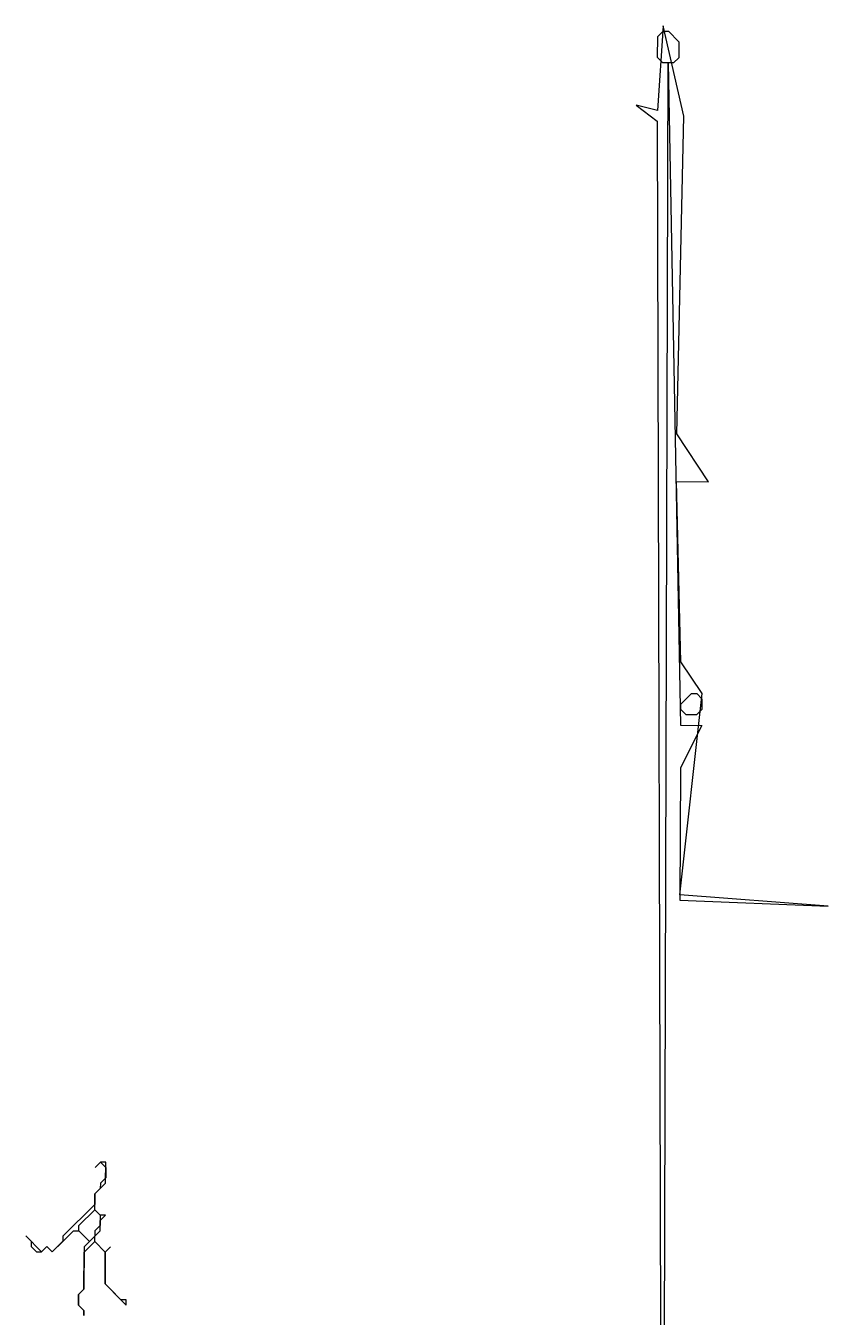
# Model space of a CAD drawing. Header units: inches. Extents: x 0 to 116, y 2 to 63.
# Drawn here: x 47.77 to 56.91, y 19.6 to 34.32 of the extents above; entities that cross this region are included whole.
import ezdxf

# ---------------------------------------------------------------- set-up
doc = ezdxf.new("R2010")
doc.units = ezdxf.units.IN

msp = doc.modelspace()

# ---------------------------------------------------------------- linework, layer by layer
msp.add_lwpolyline([(55.02032, 8.77319), (55.09148, 33.89956), (55.23315, 26.34872), (55.47474, 26.34745), (55.23062, 25.86552), (55.22271, 24.35554), (56.91357, 24.28629), (55.22303, 24.41594), (55.47664, 26.70985), (55.23694, 27.07351), (55.1873, 29.1274), (55.54969, 29.1255), (55.19014, 29.67099), (55.26952, 33.29462), (55.0333, 34.32267), (54.96784, 33.3566), (54.72656, 33.41827), (54.9672, 33.2358), (55.00894, 18.13538)])
msp.add_lwpolyline([(55.02032, 8.77319), (55.09148, 33.89956), (55.23315, 26.34872), (55.47474, 26.34745), (55.23062, 25.86552), (55.22271, 24.35554), (56.91357, 24.28629), (55.22303, 24.41594), (55.47664, 26.70985), (55.23694, 27.07351), (55.1873, 29.1274), (55.54969, 29.1255), (55.19014, 29.67099), (55.26952, 33.29462), (55.0333, 34.32267), (54.96784, 33.3566), (54.72656, 33.41827), (54.9672, 33.2358), (55.00894, 18.13538)])
for points in [[(55.03298, 34.26227), (55.09338, 34.26196), (55.21354, 34.14053), (55.2126, 33.95933), (55.15188, 33.89925), (55.03108, 33.89988), (54.971, 33.96059), (54.97226, 34.20219)], [(55.35584, 26.71048), (55.41624, 26.71016), (55.47632, 26.64945), (55.47569, 26.52865), (55.41498, 26.46857), (55.29418, 26.4692), (55.2341, 26.52991), (55.23441, 26.59031)], [(48.68379, 21.36974), (48.62339, 21.37006), (48.56267, 21.30997), (48.62339, 21.37006), (48.68347, 21.30934), (48.68284, 21.18854), (48.62212, 21.12846), (48.62181, 21.06806), (48.56109, 21.00798), (48.56046, 20.88718), (48.19617, 20.52668), (48.19585, 20.46628), (48.07442, 20.34612), (48.01434, 20.40683), (47.95362, 20.34675), (47.77337, 20.5289), (47.83346, 20.46818), (47.83314, 20.40778), (47.89322, 20.34707), (47.95362, 20.34675), (48.01434, 20.40683), (48.07442, 20.34612), (48.31728, 20.58645), (48.37768, 20.58613), (48.49785, 20.4647), (48.43713, 20.40462), (48.4346, 19.92143), (48.37389, 19.86134), (48.37325, 19.74055), (48.43334, 19.67983), (48.43302, 19.61943), (48.43334, 19.67983), (48.37325, 19.74055), (48.37389, 19.86134), (48.4346, 19.92143), (48.43681, 20.34422), (48.55825, 20.46439), (48.67841, 20.34296), (48.67651, 19.98056), (48.91685, 19.7377), (48.91716, 19.7981), (48.85676, 19.79841), (48.67651, 19.98056), (48.67841, 20.34296), (48.73913, 20.40304), (48.67841, 20.34296), (48.55825, 20.46439), (48.55856, 20.52479), (48.61928, 20.58487), (48.61991, 20.70567), (48.68062, 20.76575), (48.62023, 20.76607), (48.56014, 20.82678), (48.56109, 21.00798), (48.68252, 21.12814)], [(48.68379, 21.36974), (48.62339, 21.37006), (48.56267, 21.30997), (48.62339, 21.37006), (48.68347, 21.30934), (48.68284, 21.18854), (48.62212, 21.12846), (48.62181, 21.06806), (48.56109, 21.00798), (48.56046, 20.88718), (48.19617, 20.52668), (48.19585, 20.46628), (48.07442, 20.34612), (48.01434, 20.40683), (47.95362, 20.34675), (47.77337, 20.5289), (47.83346, 20.46818), (47.83314, 20.40778), (47.89322, 20.34707), (47.95362, 20.34675), (48.01434, 20.40683), (48.07442, 20.34612), (48.31728, 20.58645), (48.37768, 20.58613), (48.49785, 20.4647), (48.43713, 20.40462), (48.4346, 19.92143), (48.37389, 19.86134), (48.37325, 19.74055), (48.43334, 19.67983), (48.43302, 19.61943), (48.43334, 19.67983), (48.37325, 19.74055), (48.37389, 19.86134), (48.4346, 19.92143), (48.43681, 20.34422), (48.55825, 20.46439), (48.67841, 20.34296), (48.67651, 19.98056), (48.91685, 19.7377), (48.91716, 19.7981), (48.85676, 19.79841), (48.67651, 19.98056), (48.67841, 20.34296), (48.73913, 20.40304), (48.67841, 20.34296), (48.55825, 20.46439), (48.55856, 20.52479), (48.61928, 20.58487), (48.61991, 20.70567), (48.68062, 20.76575), (48.62023, 20.76607), (48.56014, 20.82678), (48.56109, 21.00798), (48.68252, 21.12814)], [(48.56014, 20.82678), (48.62023, 20.76607), (48.61959, 20.64527), (48.55888, 20.58518), (48.55856, 20.52479), (48.49785, 20.4647), (48.37768, 20.58613), (48.378, 20.64653)]]:
    msp.add_lwpolyline(points, close=True)

doc.saveas('drawing.dxf')
